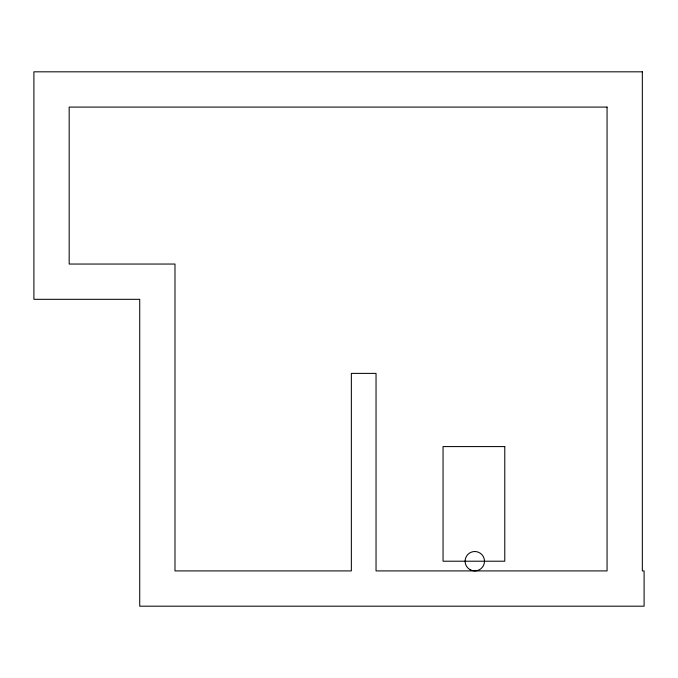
<?xml version="1.0" encoding="UTF-8"?>
<svg xmlns="http://www.w3.org/2000/svg" width="678" height="678" viewBox="0 0 678 678"><rect width="100%" height="100%" fill="white"/><g stroke="black" fill="none" stroke-linecap="round" stroke-linejoin="round"><path stroke-width="1.02" d="M642.337 71.817L33.9 71.817L33.9 299.32L139.719 299.32L139.719 606.183L644.1 606.183L644.1 570.91L642.337 570.91L642.337 71.817M607.064 107.09L69.173 107.09L69.173 264.047L174.983 264.047L174.983 570.91L351.348 570.91L351.348 373.392L376.036 373.392L376.036 570.91L607.064 570.91L607.064 107.09M504.779 446.582L443.048 446.582L443.048 561.215L504.779 561.215L504.779 446.582M469.947 569.613A9.704 9.704 0 0 0 484.499 561.215A9.704 9.704 0 0 0 469.947 552.807A9.704 9.704 0 0 0 469.947 569.613"/></g></svg>
